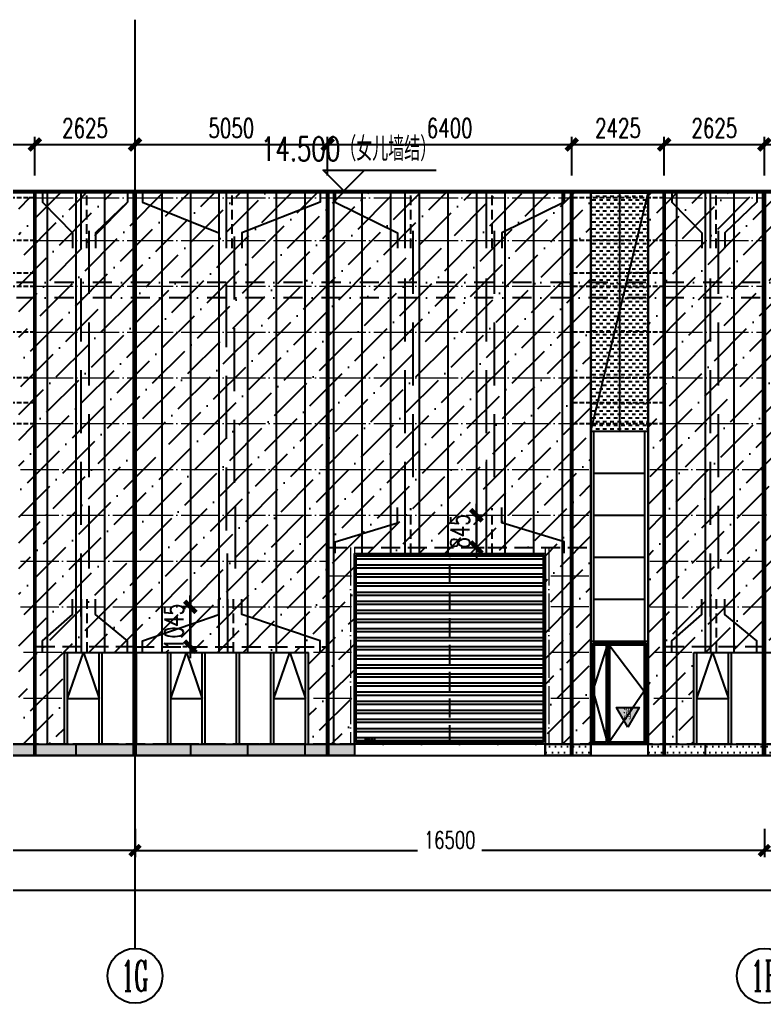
# Model space of a CAD drawing. Extents: x -2072575 to 87763, y -155913 to 742026.
# Drawn here: x -1861023 to -1841498, y 501003 to 526778 of the extents above; entities that cross this region are included whole.
import ezdxf
from ezdxf.enums import TextEntityAlignment as Align

# ---------------------------------------------------------------- set-up
doc = ezdxf.new("R2010")
doc.units = 0
doc.header["$LTSCALE"] = 1000
for name, pattern in [('20剖面图$0$DASH', [0.35, 0.25, -0.1]), ('__DASH', [0.35, 0.25, -0.1]), ('CENTER', [2, 1.25, -0.25, 0.25, -0.25]), ('DASHDOT', [1, 0.5, -0.25, 0, -0.25]), ('DASHED', [0.75, 0.5, -0.25]), ('DOT', [0.25, 0, -0.25]), ('DOTE', [2.42, 2, -0.2, 0.02, -0.2]), ('HIDDEN2', [0.1875, 0.125, -0.0625])]:
    doc.linetypes.add(name, pattern=pattern)
doc.layers.get('Defpoints').update_dxf_attribs({"color": 210})
for name, color, linetype in [('!ZN1-填充-8', 8, 'Continuous'), ('!ZN1-文字-7', 7, 'Continuous'), ('!ZN1-标注-173', 173, 'Continuous'), ('!ZN3-玻璃幕墙-4', 4, 'Continuous'), ('!ZN4-辅助材料-1', 1, 'Continuous'), ('!ZN5-铝材断面-6', 6, 'Continuous'), ('12圆钢+30钢套管撑杆', 3, 'Continuous'), ('12圆钢斜拉条', 30, 'Continuous'), ('12圆钢直拉条', 22, 'Continuous'), ('250×150×4.5×8 H型钢', 3, 'HIDDEN2'), ('3符号', 3, 'Continuous'), ('3铝板幕墙', 3, 'Continuous'), ('4玻璃幕墙', 4, 'Continuous'), ('60x60x5钢方管', 6, '20剖面图$0$DASH'), ('A-AXIS-DOTE', 14, 'DOTE'), ('A-AXIS-DP', 126, 'Continuous'), ('A-HATCH-2', 251, 'Continuous'), ('A-LIN-V', 9, 'Continuous'), ('A-门窗表显示尺寸', 160, 'Continuous'), ('AS-WALL', 40, 'Continuous'), ('DIM', 173, 'Continuous'), ('DOT', 8, 'DOT'), ('DOTE', 1, 'CENTER'), ('IE-填充-JYZS', 7, 'Continuous'), ('压型钢板', 23, 'Continuous')]:
    doc.layers.add(name, color=color, linetype=linetype)
for name, color, linetype, lineweight in [('A-WALL-HATCH', 8, 'Continuous', 13), ('冷弯薄壁C型钢 250x75x20x3.0', 51, 'DOTE', 0), ('梁', 4, 'Continuous', 18)]:
    doc.layers.add(name, color=color, linetype=linetype, lineweight=lineweight)
doc.styles.add('_TCH_AXIS', font='COMPLEX', dxfattribs={"bigfont": 'GBCBIG'})
doc.styles.add('A-STANDARD', font='SIMPLEX', dxfattribs={"bigfont": 'GBCBIG'})
doc.styles.add('DHTEXT-1', font='romans.shx', dxfattribs={"width": 0.7, "bigfont": 'chinese.shx'})
doc.styles.add('卓越符号', font='ROMANS.shx', dxfattribs={"width": 0.7, "bigfont": 'CHINESE.shx'})
doc.styles.add('样式 1', font='romans.shx', dxfattribs={"width": 0.7, "bigfont": 'chinese.shx'})
doc.dimstyles.new('ZN180', dxfattribs={"dimscale": 180, "dimtxt": 2.5, "dimasz": 1.5, "dimexe": 1, "dimexo": 2, "dimgap": 0.9, "dimtad": 1, "dimdec": 0, "dimdsep": 46, "dimtxsty": 'DHTEXT-1', "dimblk": 'ARCHTICK', "dimcen": 2.5, "dimclrd": 173, "dimclre": 173, "dimclrt": 7, "dimazin": 2, "dimtfac": 1, "dimtdec": 0, "dimtix": 1, "dimtmove": 2, "dimatfit": 3, "dimfxl": 0, "dimarcsym": 0})
doc.dimstyles.new('ZN200', dxfattribs={"dimscale": 200, "dimtxt": 2.5, "dimasz": 1.5, "dimexe": 1, "dimexo": 2, "dimgap": 0.9, "dimtad": 1, "dimdec": 0, "dimdsep": 46, "dimtxsty": 'DHTEXT-1', "dimblk": 'ARCHTICK', "dimcen": 2.5, "dimclrd": 173, "dimclre": 173, "dimclrt": 7, "dimazin": 2, "dimtfac": 1, "dimtdec": 0, "dimtix": 1, "dimtmove": 2, "dimatfit": 3, "dimfxl": 0, "dimtolj": 1, "dimtzin": 0, "dimarcsym": 0})
pattern_1 = [(0, (1884997.87, -507792.86), (79.375, 158.75), [0, -158.75])]
pattern_2 = [(45, (1875021.75, -503214.68), (252.5697, 926.08891), [1190.625, -238.125, 0, -238.125])]

# ---------------------------------------------------------------- blocks, each defined once
blk = doc.blocks.new('_ArchTick')
at = {"color": 0, "linetype": 'ByBlock', "const_width": 0.4}
blk.add_lwpolyline([(-0.5, -0.5), (0.5, 0.5)], dxfattribs=at)
blk = doc.blocks.new('*D84')
at = {"layer": 'Defpoints', "color": 0, "ltscale": 1800, "transparency": 16777216}
for p in [(-600, -1855), (125900, -1855), (125900, -3824)]:
    blk.add_point(p, dxfattribs=at)
at = {"layer": 'DIM', "color": 173, "linetype": 'ByBlock', "lineweight": -2, "ltscale": 1800, "transparency": 16777216}
for p, q in [((-600, -2215), (-600, -4004)), ((125900, -2215), (125900, -4004)), ((-600, -3824), (61655, -3824)), ((125900, -3824), (63644, -3824))]:
    blk.add_line(p, q, dxfattribs=at)
at = {"layer": 'DIM', "color": 173, "lineweight": -2, "ltscale": 1800, "transparency": 16777216, "xscale": 270, "yscale": 270, "zscale": 270, "rotation": 180}
blk.add_blockref('_ArchTick', (-600, -3824), dxfattribs=at)
at = {"layer": 'DIM', "color": 173, "lineweight": -2, "ltscale": 1800, "transparency": 16777216, "xscale": 270, "yscale": 270, "zscale": 270}
blk.add_blockref('_ArchTick', (125900, -3824), dxfattribs=at)
at = {"layer": 'DIM', "color": 7, "ltscale": 1800, "transparency": 16777216, "insert": (62650, -3549), "char_height": 450, "attachment_point": 5, "style": 'DHTEXT-1'}
blk.add_mtext('126500', dxfattribs=at)
blk = doc.blocks.new('*D87')
at = {"layer": 'Defpoints', "color": 0, "ltscale": 1800, "transparency": 16777216}
for p in [(10500, -1855), (27000, -1855), (27000, -2784)]:
    blk.add_point(p, dxfattribs=at)
at = {"layer": 'DIM', "color": 173, "linetype": 'ByBlock', "lineweight": -2, "ltscale": 1800, "transparency": 16777216}
for p, q in [((10500, -2215), (10500, -2964)), ((27000, -2215), (27000, -2964)), ((10500, -2784), (17906, -2784)), ((27000, -2784), (19595, -2784))]:
    blk.add_line(p, q, dxfattribs=at)
at = {"layer": 'DIM', "color": 173, "lineweight": -2, "ltscale": 1800, "transparency": 16777216, "xscale": 270, "yscale": 270, "zscale": 270, "rotation": 180}
blk.add_blockref('_ArchTick', (10500, -2784), dxfattribs=at)
at = {"layer": 'DIM', "color": 173, "lineweight": -2, "ltscale": 1800, "transparency": 16777216, "xscale": 270, "yscale": 270, "zscale": 270}
blk.add_blockref('_ArchTick', (27000, -2784), dxfattribs=at)
at = {"layer": 'DIM', "color": 7, "ltscale": 1800, "transparency": 16777216, "insert": (18750, -2509), "char_height": 450, "attachment_point": 5, "style": 'DHTEXT-1'}
blk.add_mtext('16500', dxfattribs=at)
blk = doc.blocks.new('*D88')
at = {"layer": 'Defpoints', "color": 0, "ltscale": 1800, "transparency": 16777216}
for p in [(27000, -1855), (43500, -1855), (43500, -2784)]:
    blk.add_point(p, dxfattribs=at)
at = {"layer": 'DIM', "color": 173, "linetype": 'ByBlock', "lineweight": -2, "ltscale": 1800, "transparency": 16777216}
for p, q in [((27000, -2215), (27000, -2964)), ((43500, -2215), (43500, -2964)), ((27000, -2784), (34406, -2784)), ((43500, -2784), (36095, -2784))]:
    blk.add_line(p, q, dxfattribs=at)
at = {"layer": 'DIM', "color": 173, "lineweight": -2, "ltscale": 1800, "transparency": 16777216, "xscale": 270, "yscale": 270, "zscale": 270, "rotation": 180}
blk.add_blockref('_ArchTick', (27000, -2784), dxfattribs=at)
at = {"layer": 'DIM', "color": 173, "lineweight": -2, "ltscale": 1800, "transparency": 16777216, "xscale": 270, "yscale": 270, "zscale": 270}
blk.add_blockref('_ArchTick', (43500, -2784), dxfattribs=at)
at = {"layer": 'DIM', "color": 7, "ltscale": 1800, "transparency": 16777216, "insert": (35250, -2509), "char_height": 450, "attachment_point": 5, "style": 'DHTEXT-1'}
blk.add_mtext('16500', dxfattribs=at)
blk = doc.blocks.new('*D89')
at = {"layer": 'Defpoints', "color": 0, "ltscale": 1800, "transparency": 16777216}
for p in [(43500, -1855), (60000, -1855), (60000, -2784)]:
    blk.add_point(p, dxfattribs=at)
at = {"layer": 'DIM', "color": 173, "linetype": 'ByBlock', "lineweight": -2, "ltscale": 1800, "transparency": 16777216}
for p, q in [((43500, -2215), (43500, -2964)), ((60000, -2215), (60000, -2964)), ((43500, -2784), (50906, -2784)), ((60000, -2784), (52595, -2784))]:
    blk.add_line(p, q, dxfattribs=at)
at = {"layer": 'DIM', "color": 173, "lineweight": -2, "ltscale": 1800, "transparency": 16777216, "xscale": 270, "yscale": 270, "zscale": 270, "rotation": 180}
blk.add_blockref('_ArchTick', (43500, -2784), dxfattribs=at)
at = {"layer": 'DIM', "color": 173, "lineweight": -2, "ltscale": 1800, "transparency": 16777216, "xscale": 270, "yscale": 270, "zscale": 270}
blk.add_blockref('_ArchTick', (60000, -2784), dxfattribs=at)
at = {"layer": 'DIM', "color": 7, "ltscale": 1800, "transparency": 16777216, "insert": (51750, -2509), "char_height": 450, "attachment_point": 5, "style": 'DHTEXT-1'}
blk.add_mtext('16500', dxfattribs=at)
blk = doc.blocks.new('卓越-轴号')
blk.add_circle((0, 0), 4)
at = {"color": 0, "style": '_TCH_AXIS', "width": 1.041667, "flags": 8}
blk.add_attdef('A', text='', height=4.48, dxfattribs=at).set_placement((-2, -2.24), (2, -2.24), align=Align.FIT)
blk = doc.blocks.new('*U226')
at = {"ltscale": 10}
blk.add_line((3.48, 0), (-6.85, 0), dxfattribs=at)
blk.add_lwpolyline([(3, 3), (0, 0), (-3, 3), (13.45, 3)])
at = {"color": 0, "style": '卓越符号', "width": 0.7, "flags": 8}
blk.add_attdef('±0.000', text='', height=3.5, dxfattribs=at).set_placement((13.45, 4.35), align=Align.RIGHT)
blk = doc.blocks.new('消防救援口标识')
blk.add_wipeout([(0, 0), (-150, 260), (150, 260)]).dxf.layer = '!ZN1-标注-173'
at = {"layer": '!ZN1-填充-8'}
h = blk.add_hatch(color=252, dxfattribs=at)
h.dxf.hatch_style = 1
h.paths.add_polyline_path([(0, 0), (-150, 260), (150, 260)])
at = {"layer": '!ZN1-标注-173'}
blk.add_lwpolyline([(0, 0), (-150, 260), (150, 260)], close=True, dxfattribs=at)
at = {"layer": '!ZN1-文字-7', "ltscale": 1.5, "style": '样式 1', "width": 0.7}
blk.add_text('消', height=120, dxfattribs=at).set_placement((-62, 164), align=Align.MIDDLE_LEFT)
blk = doc.blocks.new('w4243')
at = {"layer": '!ZN4-辅助材料-1', "xscale": 2, "yscale": 2, "zscale": 2}
blk.add_blockref('消防救援口标识', (-1646421, 506714), dxfattribs=at)
blk = doc.blocks.new('20250915090950')
at = {"layer": '!ZN1-填充-8'}
h = blk.add_hatch(dxfattribs=at)
h.set_pattern_fill('ANSI36', color=252, scale=300, style=0)
h.set_pattern_definition(pattern_2)
h.paths.add_polyline_path([(23950, 0), (27450, 0), (31550, 0), (25150, 0), (25150, 2400), (31550, 2400), (31550, 0), (32750, 0), (32750, 5000), (37750, 5000), (37750, 0), (38950, 0), (38950, 14450), (23950, 14450)])
h = blk.add_hatch(dxfattribs=at)
h.set_pattern_fill('ANSI36', color=252, scale=300, style=0)
h.set_pattern_definition(pattern_2)
h.paths.add_polyline_path([(40450, 0), (43950, 0), (48050, 0), (41650, 0), (41650, 2400), (48050, 2400), (48050, 0), (49250, 0), (49250, 5000), (54250, 5000), (54250, 0), (55450, 0), (55450, 14450), (40450, 14450)])
h = blk.add_hatch(dxfattribs=at)
h.set_pattern_fill('DOTS', color=252, scale=100, style=0)
h.set_pattern_definition(pattern_1)
h.paths.add_polyline_path([(-600, 0), (32750, 0), (32750, -300), (-600, -300)])
h = blk.add_hatch(dxfattribs=at)
h.set_pattern_fill('DOTS', color=252, scale=100, style=0)
h.set_pattern_definition(pattern_1)
h.paths.add_polyline_path([(37750, 0), (38950, 0), (38950, -300), (37750, -300)])
h = blk.add_hatch(dxfattribs=at)
h.set_pattern_fill('DOTS', color=252, scale=100, style=0)
h.set_pattern_definition(pattern_1)
h.paths.add_polyline_path([(40450, 0), (49250, 0), (49250, -300), (40450, -300)])
at = {"layer": 'A-HATCH-2'}
h = blk.add_hatch(dxfattribs=at)
h.set_pattern_fill('ANSI32', color=256, scale=50, angle=45)
h.set_pattern_definition([(180, (1676230.16, -517237.45), (-1e-14, -238.125), []), (180, (1676150.8, -517158.08), (-1e-14, -238.125), [])])
h.paths.add_polyline_path([(32800, 4950), (37700, 4950), (37700, 50), (32800, 50)])
at = {"layer": 'IE-填充-JYZS', "ltscale": 10}
h = blk.add_hatch(dxfattribs=at)
h.set_pattern_fill('DASH', color=252, scale=100)
h.set_pattern_definition([(0, (1875021.75, -503214.675), (95.25, 95.25), [95.25, -95.25])])
h.paths.add_polyline_path([(40450, 8200), (38950, 8200), (38950, 14450), (40450, 14450)])
at = {"layer": '!ZN3-玻璃幕墙-4', "color": 252, "ltscale": 10}
for p, q in [((25230, 1200), (25645, 2400)), ((25645, 2400), (26060, 1200))]:
    blk.add_line(p, q, dxfattribs=at)
for points in [[(27940, 1200), (28350, 2400), (28760, 1200)], [(30640, 1200), (31055, 2400), (31470, 1200)], [(41730, 1200), (42145, 2400), (42560, 1200)]]:
    blk.add_lwpolyline(points, dxfattribs=at)
at = {"layer": '3铝板幕墙', "color": 252, "ltscale": 2000}
for p, q in [((25450, 0), (25450, -300)), ((26950, 0), (26950, -300)), ((28450, 0), (28450, -300)), ((29950, 0), (29950, -300)), ((31450, 0), (31450, -300)), ((41950, 0), (41950, -300)), ((43450, 0), (43450, -300))]:
    blk.add_line(p, q, dxfattribs=at)
for points in [[(-600, 0), (32750, 0), (32750, -300), (-600, -300)], [(37750, 0), (38950, 0), (38950, -300), (37750, -300)], [(40450, 0), (49250, 0), (49250, -300), (40450, -300)]]:
    blk.add_lwpolyline(points, close=True, dxfattribs=at)
at = {"layer": '4玻璃幕墙', "color": 252, "ltscale": 1.5}
for p, q in [((38950, 0), (38950, 8200)), ((38950, 8200), (40450, 8200)), ((39030, 0), (39030, 8200)), ((40370, 0), (40370, 8200)), ((40450, 0), (40450, 8200)), ((39030, 7100), (40370, 7100)), ((39030, 6000), (40370, 6000)), ((39030, 4900), (40370, 4900)), ((39030, 3800), (40370, 3800)), ((39030, 2700), (40370, 2700)), ((25150, 0), (25150, 2400)), ((25150, 2400), (31550, 2400)), ((25230, 0), (25230, 2400)), ((26060, 0), (26060, 2400)), ((26140, 0), (26140, 2400)), ((26960, 0), (26960, 2400)), ((27040, 0), (27040, 2400)), ((27860, 0), (27860, 2400)), ((27940, 0), (27940, 2400)), ((28760, 0), (28760, 2400)), ((28840, 0), (28840, 2400)), ((29660, 0), (29660, 2400)), ((29740, 0), (29740, 2400)), ((30560, 0), (30560, 2400)), ((30640, 0), (30640, 2400)), ((31470, 0), (31470, 2400)), ((31550, 0), (31550, 2400)), ((41650, 0), (41650, 2400)), ((41650, 2400), (48050, 2400)), ((41730, 0), (41730, 2400)), ((42560, 0), (42560, 2400)), ((42640, 0), (42640, 2400)), ((43460, 0), (43460, 2400)), ((25230, 1200), (26060, 1200)), ((27940, 1200), (28760, 1200)), ((30640, 1200), (31470, 1200)), ((41730, 1200), (42560, 1200)), ((25150, 0), (31550, 0)), ((41650, 0), (48050, 0)), ((40450, 0), (38950, 0))]:
    blk.add_line(p, q, dxfattribs=at)
at = {"layer": '4玻璃幕墙', "color": 252}
for p, q in [((38950, 2700), (40450, 2700)), ((38950, 0), (38950, 2700)), ((39000, 0), (39000, 2650)), ((39000, 2650), (39400, 2650)), ((39050, 50), (39050, 2600)), ((39050, 2600), (39350, 2600)), ((39350, 2600), (39350, 50)), ((39400, 0), (39400, 2650)), ((39400, 2650), (40400, 2650)), ((39450, 50), (39450, 2600)), ((39450, 2600), (40350, 2600)), ((40350, 2600), (40350, 50)), ((40400, 2650), (40400, 0)), ((40450, 2700), (40450, 0)), ((40450, 0), (38950, 0)), ((39350, 50), (39050, 50)), ((40350, 50), (39450, 50))]:
    blk.add_line(p, q, dxfattribs=at)
blk.add_lwpolyline([(39400, 2650), (39000, 1403), (39400, 0)], dxfattribs=at)
at = {"layer": 'A-AXIS-DOTE', "linetype": '__DASH', "ltscale": 2}
blk.add_line((35250, 0), (35250, 5000), dxfattribs=at)
at = {"layer": 'A-LIN-V', "color": 252}
for p, q in [((109900, 14500), (-600, 14500)), ((110000, 14450), (-600, 14450)), ((38950, 14500), (40450, 14500)), ((38950, -300), (38950, 14450)), ((38950, 14450), (40450, 14450)), ((40450, -300), (40450, 14450)), ((32750, 0), (32750, -300)), ((38950, 0), (40450, 0)), ((40450, 0), (38950, 0)), ((37750, 0), (37750, -300))]:
    blk.add_line(p, q, dxfattribs=at)
blk.add_lwpolyline([(32750, 5000), (37750, 5000), (37750, 0), (32750, 0)], close=True, dxfattribs=at)
at = {"layer": 'A-WALL-HATCH'}
for p, q in [((31550, 0), (24470, 0)), ((48050, 0), (40970, 0))]:
    blk.add_line(p, q, dxfattribs=at)
at = {"layer": 'A-门窗表显示尺寸', "color": 252}
blk.add_lwpolyline([(32800, 4950), (37700, 4950), (37700, 50), (32800, 50)], close=True, dxfattribs=at)
at = {"layer": 'AS-WALL', "color": 252}
blk.add_lwpolyline([(38950, 8200), (38950, 8200), (40450, 14450)], dxfattribs=at)
at = {"layer": '压型钢板', "color": 252, "ltscale": 10}
for p, q in [((24700, 14500), (24700, 0)), ((25450, 14500), (25450, 2400)), ((26200, 14500), (26200, 2400)), ((26950, 14500), (26950, 2400)), ((27700, 14500), (27700, 2400)), ((28450, 14500), (28450, 2400)), ((29200, 14500), (29200, 2400)), ((29950, 14500), (29950, 2400)), ((30700, 14500), (30700, 2400)), ((31450, 14500), (31450, 2400)), ((32200, 14500), (32200, 0)), ((32950, 14500), (32950, 5000)), ((33700, 14500), (33700, 5000)), ((34450, 14500), (34450, 5000)), ((35200, 14500), (35200, 5000)), ((35950, 14500), (35950, 5000)), ((36700, 14500), (36700, 5000)), ((37450, 14500), (37450, 5000)), ((38200, 14500), (38200, 0)), ((38950, 14500), (38950, 0)), ((39700, 14500), (39700, 8200)), ((40450, 14500), (40450, 0)), ((41200, 14500), (41200, 0)), ((41950, 14500), (41950, 2400)), ((42700, 14500), (42700, 2400)), ((43450, 14500), (43450, 2400))]:
    blk.add_line(p, q, dxfattribs=at)
at = {"layer": 'A-WALL-HATCH'}
blk.add_blockref('w4243', (1686341, -506271), dxfattribs=at)
at = {"layer": 'A-门窗表显示尺寸', "color": 252, "style": 'A-STANDARD', "width": 0.705882}
blk.add_text('JLM5050', height=59.5, dxfattribs=at).set_placement((33000, 80))
at = {"layer": '4玻璃幕墙', "color": 252}
blk.add_lwpolyline([(39400, 2650), (40350, 1393), (39400, 0)], dxfattribs=at)
blk = doc.blocks.new('A$C79cc59f2')
at = {"layer": '3铝板幕墙', "ltscale": 1000}
blk.add_blockref('20250915090950', (0, 0), dxfattribs=at)
blk = doc.blocks.new('*D3415')
at = {"layer": 'Defpoints', "color": 0, "ltscale": 10, "transparency": 16777216}
for p in [(-1836448, 523507), (-1841498, 522293), (-1836448, 522293)]:
    blk.add_point(p, dxfattribs=at)
at = {"layer": 'DIM', "color": 173, "linetype": 'ByBlock', "lineweight": -2, "ltscale": 10, "transparency": 16777216}
for p, q in [((-1841498, 522693), (-1841498, 523707)), ((-1841498, 523507), (-1836448, 523507)), ((-1836448, 522693), (-1836448, 523707))]:
    blk.add_line(p, q, dxfattribs=at)
at = {"layer": 'DIM', "color": 173, "lineweight": -2, "ltscale": 10, "transparency": 16777216, "xscale": 300, "yscale": 300, "zscale": 300, "rotation": 180}
blk.add_blockref('_ArchTick', (-1841498, 523507), dxfattribs=at)
at = {"layer": 'DIM', "color": 173, "lineweight": -2, "ltscale": 10, "transparency": 16777216, "xscale": 300, "yscale": 300, "zscale": 300}
blk.add_blockref('_ArchTick', (-1836448, 523507), dxfattribs=at)
at = {"layer": 'DIM', "color": 7, "ltscale": 10, "transparency": 16777216, "insert": (-1838973, 523937), "char_height": 500, "attachment_point": 5, "style": 'DHTEXT-1'}
blk.add_mtext('\\A1;5050', dxfattribs=at)
blk = doc.blocks.new('*D3416')
at = {"layer": 'Defpoints', "color": 0, "ltscale": 10, "transparency": 16777216}
for p in [(-1841498, 523507), (-1844123, 522293), (-1841498, 522293)]:
    blk.add_point(p, dxfattribs=at)
at = {"layer": 'DIM', "color": 173, "linetype": 'ByBlock', "lineweight": -2, "ltscale": 10, "transparency": 16777216}
for p, q in [((-1844123, 522693), (-1844123, 523707)), ((-1844123, 523507), (-1841498, 523507)), ((-1841498, 522693), (-1841498, 523707))]:
    blk.add_line(p, q, dxfattribs=at)
at = {"layer": 'DIM', "color": 173, "lineweight": -2, "ltscale": 10, "transparency": 16777216, "xscale": 300, "yscale": 300, "zscale": 300, "rotation": 180}
blk.add_blockref('_ArchTick', (-1844123, 523507), dxfattribs=at)
at = {"layer": 'DIM', "color": 173, "lineweight": -2, "ltscale": 10, "transparency": 16777216, "xscale": 300, "yscale": 300, "zscale": 300}
blk.add_blockref('_ArchTick', (-1841498, 523507), dxfattribs=at)
at = {"layer": 'DIM', "color": 7, "ltscale": 10, "transparency": 16777216, "insert": (-1842810, 523937), "char_height": 500, "attachment_point": 5, "style": 'DHTEXT-1'}
blk.add_mtext('\\A1;2625', dxfattribs=at)
blk = doc.blocks.new('*D3417')
at = {"layer": 'Defpoints', "color": 0, "ltscale": 10, "transparency": 16777216}
for p in [(-1844123, 523507), (-1846548, 522293), (-1844123, 522293)]:
    blk.add_point(p, dxfattribs=at)
at = {"layer": 'DIM', "color": 173, "linetype": 'ByBlock', "lineweight": -2, "ltscale": 10, "transparency": 16777216}
for p, q in [((-1846548, 522693), (-1846548, 523707)), ((-1846548, 523507), (-1844123, 523507)), ((-1844123, 522693), (-1844123, 523707))]:
    blk.add_line(p, q, dxfattribs=at)
at = {"layer": 'DIM', "color": 173, "lineweight": -2, "ltscale": 10, "transparency": 16777216, "xscale": 300, "yscale": 300, "zscale": 300, "rotation": 180}
blk.add_blockref('_ArchTick', (-1846548, 523507), dxfattribs=at)
at = {"layer": 'DIM', "color": 173, "lineweight": -2, "ltscale": 10, "transparency": 16777216, "xscale": 300, "yscale": 300, "zscale": 300}
blk.add_blockref('_ArchTick', (-1844123, 523507), dxfattribs=at)
at = {"layer": 'DIM', "color": 7, "ltscale": 10, "transparency": 16777216, "insert": (-1845335, 523937), "char_height": 500, "attachment_point": 5, "style": 'DHTEXT-1'}
blk.add_mtext('\\A1;2425', dxfattribs=at)
blk = doc.blocks.new('*D3418')
at = {"layer": 'Defpoints', "color": 0, "ltscale": 10, "transparency": 16777216}
for p in [(-1846548, 523507), (-1852948, 522293), (-1846548, 522293)]:
    blk.add_point(p, dxfattribs=at)
at = {"layer": 'DIM', "color": 173, "linetype": 'ByBlock', "lineweight": -2, "ltscale": 10, "transparency": 16777216}
for p, q in [((-1852948, 522693), (-1852948, 523707)), ((-1852948, 523507), (-1846548, 523507)), ((-1846548, 522693), (-1846548, 523707))]:
    blk.add_line(p, q, dxfattribs=at)
at = {"layer": 'DIM', "color": 173, "lineweight": -2, "ltscale": 10, "transparency": 16777216, "xscale": 300, "yscale": 300, "zscale": 300, "rotation": 180}
blk.add_blockref('_ArchTick', (-1852948, 523507), dxfattribs=at)
at = {"layer": 'DIM', "color": 173, "lineweight": -2, "ltscale": 10, "transparency": 16777216, "xscale": 300, "yscale": 300, "zscale": 300}
blk.add_blockref('_ArchTick', (-1846548, 523507), dxfattribs=at)
at = {"layer": 'DIM', "color": 7, "ltscale": 10, "transparency": 16777216, "insert": (-1849748, 523937), "char_height": 500, "attachment_point": 5, "style": 'DHTEXT-1'}
blk.add_mtext('\\A1;6400', dxfattribs=at)
blk = doc.blocks.new('*D3419')
at = {"layer": 'Defpoints', "color": 0, "ltscale": 10, "transparency": 16777216}
for p in [(-1852948, 523507), (-1857998, 522293), (-1852948, 522293)]:
    blk.add_point(p, dxfattribs=at)
at = {"layer": 'DIM', "color": 173, "linetype": 'ByBlock', "lineweight": -2, "ltscale": 10, "transparency": 16777216}
for p, q in [((-1857998, 522693), (-1857998, 523707)), ((-1857998, 523507), (-1852948, 523507)), ((-1852948, 522693), (-1852948, 523707))]:
    blk.add_line(p, q, dxfattribs=at)
at = {"layer": 'DIM', "color": 173, "lineweight": -2, "ltscale": 10, "transparency": 16777216, "xscale": 300, "yscale": 300, "zscale": 300, "rotation": 180}
blk.add_blockref('_ArchTick', (-1857998, 523507), dxfattribs=at)
at = {"layer": 'DIM', "color": 173, "lineweight": -2, "ltscale": 10, "transparency": 16777216, "xscale": 300, "yscale": 300, "zscale": 300}
blk.add_blockref('_ArchTick', (-1852948, 523507), dxfattribs=at)
at = {"layer": 'DIM', "color": 7, "ltscale": 10, "transparency": 16777216, "insert": (-1855473, 523937), "char_height": 500, "attachment_point": 5, "style": 'DHTEXT-1'}
blk.add_mtext('\\A1;5050', dxfattribs=at)
blk = doc.blocks.new('*D3420')
at = {"layer": 'Defpoints', "color": 0, "ltscale": 10, "transparency": 16777216}
for p in [(-1857998, 523507), (-1860623, 522293), (-1857998, 522293)]:
    blk.add_point(p, dxfattribs=at)
at = {"layer": 'DIM', "color": 173, "linetype": 'ByBlock', "lineweight": -2, "ltscale": 10, "transparency": 16777216}
for p, q in [((-1860623, 522693), (-1860623, 523707)), ((-1860623, 523507), (-1857998, 523507)), ((-1857998, 522693), (-1857998, 523707))]:
    blk.add_line(p, q, dxfattribs=at)
at = {"layer": 'DIM', "color": 173, "lineweight": -2, "ltscale": 10, "transparency": 16777216, "xscale": 300, "yscale": 300, "zscale": 300, "rotation": 180}
blk.add_blockref('_ArchTick', (-1860623, 523507), dxfattribs=at)
at = {"layer": 'DIM', "color": 173, "lineweight": -2, "ltscale": 10, "transparency": 16777216, "xscale": 300, "yscale": 300, "zscale": 300}
blk.add_blockref('_ArchTick', (-1857998, 523507), dxfattribs=at)
at = {"layer": 'DIM', "color": 7, "ltscale": 10, "transparency": 16777216, "insert": (-1859310, 523937), "char_height": 500, "attachment_point": 5, "style": 'DHTEXT-1'}
blk.add_mtext('\\A1;2625', dxfattribs=at)
blk = doc.blocks.new('*D3421')
at = {"layer": 'Defpoints', "color": 0, "ltscale": 10, "transparency": 16777216}
for p in [(-1860623, 523507), (-1863048, 522293), (-1860623, 522293)]:
    blk.add_point(p, dxfattribs=at)
at = {"layer": 'DIM', "color": 173, "linetype": 'ByBlock', "lineweight": -2, "ltscale": 10, "transparency": 16777216}
for p, q in [((-1863048, 522693), (-1863048, 523707)), ((-1863048, 523507), (-1860623, 523507)), ((-1860623, 522693), (-1860623, 523707))]:
    blk.add_line(p, q, dxfattribs=at)
at = {"layer": 'DIM', "color": 173, "lineweight": -2, "ltscale": 10, "transparency": 16777216, "xscale": 300, "yscale": 300, "zscale": 300, "rotation": 180}
blk.add_blockref('_ArchTick', (-1863048, 523507), dxfattribs=at)
at = {"layer": 'DIM', "color": 173, "lineweight": -2, "ltscale": 10, "transparency": 16777216, "xscale": 300, "yscale": 300, "zscale": 300}
blk.add_blockref('_ArchTick', (-1860623, 523507), dxfattribs=at)
at = {"layer": 'DIM', "color": 7, "ltscale": 10, "transparency": 16777216, "insert": (-1861835, 523937), "char_height": 500, "attachment_point": 5, "style": 'DHTEXT-1'}
blk.add_mtext('\\A1;2425', dxfattribs=at)
blk = doc.blocks.new('*D3439')
at = {"layer": 'Defpoints', "color": 0, "ltscale": 10, "transparency": 16777216}
for p in [(-1856548, 511393), (-1856229, 511393), (-1856229, 510348)]:
    blk.add_point(p, dxfattribs=at)
at = {"layer": 'DIM', "color": 173, "linetype": 'ByBlock', "lineweight": -2, "ltscale": 10, "transparency": 16777216}
for p, q in [((-1856548, 511393), (-1856548, 511693)), ((-1856629, 511393), (-1856748, 511393)), ((-1856548, 510348), (-1856548, 511393)), ((-1856629, 510348), (-1856748, 510348)), ((-1856548, 510348), (-1856548, 510048))]:
    blk.add_line(p, q, dxfattribs=at)
at = {"layer": 'DIM', "color": 173, "lineweight": -2, "ltscale": 10, "transparency": 16777216, "xscale": 300, "yscale": 300, "zscale": 300}
for p, rotation in [((-1856548, 511393), 270), ((-1856548, 510348), 90)]:
    blk.add_blockref('_ArchTick', p, dxfattribs=dict(at, rotation=rotation))
at = {"layer": 'DIM', "color": 7, "ltscale": 10, "transparency": 16777216, "insert": (-1856978, 510870), "char_height": 500, "attachment_point": 5, "rotation": 90, "style": 'DHTEXT-1'}
blk.add_mtext('\\A1;1045', dxfattribs=at)
blk = doc.blocks.new('*D3440')
at = {"layer": 'Defpoints', "color": 0, "ltscale": 10, "transparency": 16777216}
for p in [(-1849523, 513793), (-1849048, 513793), (-1849523, 512948)]:
    blk.add_point(p, dxfattribs=at)
at = {"layer": 'DIM', "color": 173, "linetype": 'ByBlock', "lineweight": -2, "ltscale": 10, "transparency": 16777216}
for p, q in [((-1849048, 513793), (-1849048, 514093)), ((-1849123, 513793), (-1848848, 513793)), ((-1849048, 512948), (-1849048, 513793)), ((-1849123, 512948), (-1848848, 512948)), ((-1849048, 512948), (-1849048, 512648))]:
    blk.add_line(p, q, dxfattribs=at)
at = {"layer": 'DIM', "color": 173, "lineweight": -2, "ltscale": 10, "transparency": 16777216, "xscale": 300, "yscale": 300, "zscale": 300}
for p, rotation in [((-1849048, 513793), 270), ((-1849048, 512948), 90)]:
    blk.add_blockref('_ArchTick', p, dxfattribs=dict(at, rotation=rotation))
at = {"layer": 'DIM', "color": 7, "ltscale": 10, "transparency": 16777216, "insert": (-1849478, 513370), "char_height": 500, "attachment_point": 5, "rotation": 90, "style": 'DHTEXT-1'}
blk.add_mtext('\\A1;845', dxfattribs=at)
blk = doc.blocks.new('20250821111708')
at = {"layer": 'DOT', "linetype": 'DASHDOT'}
for p, q in [((111400.4, 14500), (-7557.7, 14500)), ((111400.4, 12100), (-7557.7, 12100)), ((111400.4, 11700), (-7557.7, 11700)), ((132268.5, 0), (-7557.7, 0))]:
    blk.add_line(p, q, dxfattribs=at)
at = {"layer": 'DOTE', "ltscale": 180}
blk.add_line((27000, -5350), (27000, 18985.3), dxfattribs=at)
at = {"layer": '3符号', "color": 7}
ref = blk.add_blockref('*U226', (32474.1, 14500), dxfattribs=dict(at, xscale=180, yscale=180, zscale=180, rotation=359.9999999999989))
ref.add_attrib('±0.000', '14.500（女儿墙结）', dxfattribs={"layer": '0', "color": 0, "height": 630, "rotation": 360, "style": '卓越符号', "width": 0.7}).set_placement((34895.1, 15283), align=Align.RIGHT)
ref = blk.add_blockref('卓越-轴号', (27001.1, -6070), dxfattribs=dict(at, xscale=180, yscale=180, zscale=180))
ref.add_attrib('A', '1G', dxfattribs={"layer": '0', "color": 0, "height": 806.4, "style": '_TCH_AXIS', "width": 0.568182}).set_placement((26641.1, -6473.2), (27361.1, -6473.2), align=Align.FIT)
ref = blk.add_blockref('卓越-轴号', (43501.1, -6070), dxfattribs=dict(at, xscale=180, yscale=180, zscale=180))
ref.add_attrib('A', '1F', dxfattribs={"layer": '0', "color": 0, "height": 806.4, "style": '_TCH_AXIS', "width": 0.604839}).set_placement((43141.1, -6473.2), (43861.1, -6473.2), align=Align.FIT)
at = {"layer": 'DIM', "ltscale": 1800}
for base, p1, p2, picture, middle in [((125900, -3824.1), (-600, -1854.7), (125900, -1854.7), '*D84', (62650, -3549.1)), ((27000, -2784.1), (10500, -1854.7), (27000, -1854.7), '*D87', (18750, -2509.1)), ((43500, -2784.1), (27000, -1854.7), (43500, -1854.7), '*D88', (35250, -2509.1)), ((60000, -2784.1), (43500, -1854.7), (60000, -1854.7), '*D89', (51750, -2509.1))]:
    dim = blk.add_linear_dim(base=base, p1=p1, p2=p2, angle=0, dimstyle='ZN180', dxfattribs=at)
    dim.commit()
    dim.dimension.update_dxf_attribs({"geometry": picture, "text_midpoint": middle, "dimtype": 129})

msp = doc.modelspace()

# ---------------------------------------------------------------- block references
at = {"layer": '!ZN5-铝材断面-6', "ltscale": 1000}
msp.add_blockref('A$C79cc59f2', (-1884997.9, 507792.9), dxfattribs=at)

# ---------------------------------------------------------------- next in the draw order: linework, layer by layer
at = {"layer": '12圆钢+30钢套管撑杆', "color": 3}
for p, q in [((-1859410.7, 520792.9), (-1859410.7, 522292.9)), ((-1855597.9, 520792.9), (-1855597.9, 522292.9)), ((-1850914.5, 520792.9), (-1850914.5, 522292.9)), ((-1848781.2, 520792.9), (-1848781.2, 522292.9)), ((-1842910.7, 520792.9), (-1842910.7, 522292.9)), ((-1850914.5, 512797.9), (-1850914.5, 513980.4)), ((-1848781.2, 512797.9), (-1848781.2, 513980.4)), ((-1859410.7, 511592.9), (-1859410.7, 510192.9)), ((-1855572.9, 511592.9), (-1855572.9, 510192.9)), ((-1842910.7, 511592.9), (-1842910.7, 510192.9))]:
    msp.add_line(p, q, dxfattribs=at)
at = {"layer": '12圆钢+30钢套管撑杆', "color": 3, "linetype": 'DASHED', "ltscale": 0.5}
for p, q in [((-1859260.7, 520792.9), (-1859260.7, 522292.9)), ((-1855447.9, 520792.9), (-1855447.9, 522292.9)), ((-1850764.5, 520792.9), (-1850764.5, 522292.9)), ((-1848631.2, 520792.9), (-1848631.2, 522292.9)), ((-1842760.7, 520792.9), (-1842760.7, 522292.9)), ((-1850764.5, 512797.9), (-1850764.5, 513980.4)), ((-1848631.2, 512797.9), (-1848631.2, 513980.4)), ((-1859260.7, 511592.9), (-1859260.7, 510192.9)), ((-1855422.9, 511592.9), (-1855422.9, 510192.9)), ((-1842760.7, 511592.9), (-1842760.7, 510192.9))]:
    msp.add_line(p, q, dxfattribs=at)
at = {"layer": '12圆钢斜拉条', "ltscale": 1000}
for points in [[(-1860422.9, 522292.9), (-1860422.9, 521992.9), (-1859635.7, 521192.9), (-1859635.7, 520792.9)], [(-1858198.4, 522292.9), (-1858198.4, 521992.9), (-1859035.7, 521192.9), (-1859035.7, 520792.9)], [(-1857797.9, 522292.9), (-1857797.9, 521992.9), (-1855797.9, 521192.9), (-1855797.9, 520792.9)], [(-1853147.9, 522292.9), (-1853147.9, 521992.9), (-1855197.9, 521192.9), (-1855197.9, 520792.9)], [(-1852747.9, 522292.9), (-1852747.9, 521992.9), (-1851114.4, 521192.9), (-1851114.4, 520792.9)], [(-1846747.9, 522292.9), (-1846747.9, 521992.9), (-1848381.4, 521192.9), (-1848381.4, 520792.9)], [(-1843922.9, 522292.9), (-1843922.9, 521992.9), (-1843135.7, 521192.9), (-1843135.7, 520792.9)], [(-1841698.4, 522292.9), (-1841698.4, 521992.9), (-1842535.7, 521192.9), (-1842535.7, 520792.9)], [(-1852747.9, 512797.9), (-1852747.9, 513097.9), (-1851114.4, 513592.9), (-1851114.4, 513992.9)], [(-1846747.9, 512797.9), (-1846747.9, 513097.9), (-1848381.4, 513592.9), (-1848381.4, 513992.9)], [(-1860422.9, 510197.9), (-1860422.9, 510497.9), (-1859635.7, 511192.9), (-1859635.7, 511592.9)], [(-1858198.4, 510197.9), (-1858198.4, 510497.9), (-1859035.7, 511192.9), (-1859035.7, 511592.9)], [(-1857797.9, 510197.9), (-1857797.9, 510497.9), (-1855797.9, 511192.9), (-1855797.9, 511592.9)], [(-1853147.9, 510197.9), (-1853147.9, 510497.9), (-1855197.9, 511192.9), (-1855197.9, 511592.9)], [(-1843922.9, 510197.9), (-1843922.9, 510497.9), (-1843135.7, 511192.9), (-1843135.7, 511592.9)], [(-1841698.4, 510197.9), (-1841698.4, 510497.9), (-1842535.7, 511192.9), (-1842535.7, 511592.9)]]:
    msp.add_lwpolyline(points, dxfattribs=at)
at = {"layer": '12圆钢直拉条', "ltscale": 1000}
for p, q in [((-1859210.7, 521242.9), (-1859210.7, 519592.9)), ((-1850714.5, 521242.9), (-1850714.5, 519592.9)), ((-1848581.2, 521242.9), (-1848581.2, 519592.9)), ((-1842710.7, 521242.9), (-1842710.7, 519592.9)), ((-1855397.9, 521092.9), (-1855397.9, 519442.9)), ((-1859410.7, 518342.9), (-1859410.7, 519992.9)), ((-1850914.5, 518342.9), (-1850914.5, 519992.9)), ((-1848781.2, 518342.9), (-1848781.2, 519992.9)), ((-1842910.7, 518342.9), (-1842910.7, 519992.9)), ((-1855597.9, 518192.9), (-1855597.9, 519842.9)), ((-1859210.7, 518842.9), (-1859210.7, 517192.9)), ((-1855397.9, 518692.9), (-1855397.9, 517042.9)), ((-1850714.5, 518842.9), (-1850714.5, 517192.9)), ((-1848581.2, 518842.9), (-1848581.2, 517192.9)), ((-1842710.7, 518842.9), (-1842710.7, 517192.9)), ((-1859410.7, 515942.9), (-1859410.7, 517592.9)), ((-1859410.7, 515942.9), (-1859410.7, 517592.9)), ((-1850914.5, 515942.9), (-1850914.5, 517592.9)), ((-1848781.2, 515942.9), (-1848781.2, 517592.9)), ((-1842910.7, 515942.9), (-1842910.7, 517592.9)), ((-1855597.9, 515792.9), (-1855597.9, 517442.9)), ((-1859210.4, 516442.9), (-1859210.4, 514792.9)), ((-1855397.9, 516292.9), (-1855397.9, 514642.9)), ((-1850714.5, 516442.9), (-1850714.5, 514792.9)), ((-1848581.2, 516442.9), (-1848581.2, 514792.9)), ((-1842710.4, 516442.9), (-1842710.4, 514792.9)), ((-1859410.4, 513542.9), (-1859410.4, 515192.9)), ((-1855597.9, 513392.9), (-1855597.9, 515042.9)), ((-1850914.5, 513542.9), (-1850914.5, 515192.9)), ((-1848781.2, 513542.9), (-1848781.2, 515192.9)), ((-1842910.4, 513542.9), (-1842910.4, 515192.9)), ((-1859210.4, 514042.9), (-1859210.4, 512392.9)), ((-1855372.9, 514042.9), (-1855372.9, 512392.9)), ((-1842710.4, 514042.9), (-1842710.4, 512392.9)), ((-1859410.4, 511142.9), (-1859410.4, 512792.9)), ((-1855572.9, 511142.9), (-1855572.9, 512792.9)), ((-1842910.4, 511142.9), (-1842910.4, 512792.9))]:
    msp.add_line(p, q, dxfattribs=at)
at = {"layer": '250×150×4.5×8 H型钢', "linetype": '20剖面图$0$DASH', "ltscale": 2}
for p, q in [((-1852947.9, 512947.9), (-1846097.9, 512947.9)), ((-1857997.9, 510347.9), (-1860622.9, 510347.9)), ((-1857997.9, 510347.9), (-1852947.9, 510347.9)), ((-1841497.9, 510347.9), (-1844122.9, 510347.9))]:
    msp.add_line(p, q, dxfattribs=at)
at = {"layer": '60x60x5钢方管', "ltscale": 0.5}
for p, q in [((-1860622.8, 522110), (-1863047.9, 522110)), ((-1844122.8, 522110), (-1846547.9, 522110)), ((-1860622.8, 520992.9), (-1863047.9, 520992.9)), ((-1844122.8, 520992.9), (-1846547.9, 520992.9)), ((-1860622.8, 520133.8), (-1863047.9, 520133.8)), ((-1844122.8, 520133.8), (-1846547.9, 520133.8)), ((-1860622.8, 519787.2), (-1863047.9, 519787.2)), ((-1844122.8, 519787.2), (-1846547.9, 519787.2)), ((-1860622.8, 518592.9), (-1863047.9, 518592.9)), ((-1844122.8, 518592.9), (-1846547.9, 518592.9)), ((-1860622.8, 517392.9), (-1863047.9, 517392.9)), ((-1844122.8, 517392.9), (-1846547.9, 517392.9)), ((-1860622.8, 516737.9), (-1863047.9, 516737.9)), ((-1844122.8, 516737.9), (-1846547.9, 516737.9)), ((-1860622.8, 516187.2, 0), (-1863047.9, 516187.2, 0)), ((-1844122.8, 516187.2, 0), (-1846547.9, 516187.2, 0))]:
    msp.add_line(p, q, dxfattribs=at)
at = {"layer": 'A-AXIS-DOTE', "linetype": '__DASH', "ltscale": 2}
msp.add_line((-1752729.4, 507792.9), (-1892555.5, 507792.9), dxfattribs=at)
at = {"layer": 'A-WALL-HATCH'}
for p, q in [((-1853447.9, 507792.9), (-1860527.5, 507792.9)), ((-1836947.9, 507792.9), (-1844027.5, 507792.9))]:
    msp.add_line(p, q, dxfattribs=at)
at = {"layer": 'AS-WALL'}
msp.add_line((-1892555.5, 507492.9), (-1752729.4, 507492.9), dxfattribs=at)
at = {"layer": '冷弯薄壁C型钢 250x75x20x3.0', "ltscale": 0.5}
for p, q in [((-1860622.9, 522105.4), (-1857998.4, 522105.4)), ((-1857997.9, 522105.4), (-1852947.9, 522105.4)), ((-1852947.9, 522105.4), (-1846547.9, 522105.4)), ((-1844122.9, 522105.4), (-1841498.4, 522105.4)), ((-1860622.9, 520992.9), (-1857998.4, 520992.9)), ((-1857997.9, 520992.9), (-1852947.9, 520992.9)), ((-1852947.9, 520992.9), (-1846547.9, 520992.9)), ((-1844122.9, 520992.9), (-1841498.4, 520992.9)), ((-1860622.9, 519792.9), (-1857998.4, 519792.9)), ((-1857997.9, 519792.9), (-1852947.9, 519792.9)), ((-1852947.9, 519792.9), (-1846547.9, 519792.9)), ((-1844122.9, 519792.9), (-1841498.4, 519792.9)), ((-1860622.9, 518592.9), (-1857998.4, 518592.9)), ((-1857997.9, 518592.9), (-1852947.9, 518592.9)), ((-1852947.9, 518592.9), (-1846547.9, 518592.9)), ((-1844122.9, 518592.9), (-1841498.4, 518592.9)), ((-1860622.9, 517392.9), (-1857998.4, 517392.9)), ((-1860622.9, 517392.9), (-1857998.4, 517392.9)), ((-1857997.9, 517392.9), (-1852947.9, 517392.9)), ((-1852947.9, 517392.9), (-1846547.9, 517392.9)), ((-1844122.9, 517392.9), (-1841498.4, 517392.9)), ((-1860622.9, 516192.9), (-1857997.9, 516192.9)), ((-1857997.9, 516192.9), (-1852947.9, 516192.9)), ((-1852947.9, 516192.9), (-1846547.9, 516192.9)), ((-1844122.9, 516192.9), (-1841497.9, 516192.9)), ((-1860997.9, 514992.9), (-1857997.9, 514992.9)), ((-1857997.9, 514992.9), (-1852947.9, 514992.9)), ((-1857997.9, 514992.9), (-1852947.9, 514992.9)), ((-1852947.9, 514992.9), (-1846097.9, 514992.9)), ((-1844497.9, 514992.9), (-1841497.9, 514992.9)), ((-1860997.9, 513792.9), (-1857997.9, 513792.9)), ((-1857997.9, 513792.9), (-1852947.9, 513792.9)), ((-1852947.9, 513792.9), (-1846097.9, 513792.9)), ((-1844497.9, 513792.9), (-1841497.9, 513792.9)), ((-1852345.4, 512947.9), (-1852345.4, 507792.9)), ((-1852247.9, 512947.9), (-1852247.9, 507792.9)), ((-1847247.9, 512947.9), (-1847247.9, 507792.9)), ((-1847150.3, 512947.9), (-1847150.3, 507792.9)), ((-1860997.9, 512592.9), (-1857997.9, 512592.9)), ((-1857997.9, 512592.9), (-1852947.9, 512592.9)), ((-1844497.9, 512592.9), (-1841497.9, 512592.9)), ((-1852317.9, 512192.9), (-1852947.9, 512192.9)), ((-1846097.9, 512192.9), (-1847177.9, 512192.9)), ((-1860997.9, 511392.9), (-1857997.9, 511392.9)), ((-1857997.9, 511392.9), (-1852947.9, 511392.9)), ((-1852317.9, 511392.9), (-1852947.9, 511392.9)), ((-1846097.9, 511392.9), (-1847177.9, 511392.9)), ((-1844497.9, 511392.9), (-1841497.9, 511392.9)), ((-1859917.9, 510192.9), (-1860997.9, 510192.9)), ((-1852317.9, 510192.9), (-1853397.9, 510192.9)), ((-1846097.9, 510192.9), (-1847177.9, 510192.9)), ((-1843397.9, 510192.9), (-1844477.9, 510192.9)), ((-1859917.9, 508992.9), (-1860997.9, 508992.9)), ((-1852317.9, 508992.9), (-1853397.9, 508992.9)), ((-1846097.9, 508992.9), (-1847177.9, 508992.9)), ((-1843397.9, 508992.9), (-1844477.9, 508992.9)), ((-1859917.9, 507792.9), (-1860997.9, 507792.9)), ((-1852317.9, 507792.9), (-1853397.9, 507792.9)), ((-1846097.9, 507792.9), (-1847177.9, 507792.9)), ((-1843397.9, 507792.9), (-1844477.9, 507792.9))]:
    msp.add_line(p, q, dxfattribs=at)
at = {"layer": '梁', "color": 1, "ltscale": 10, "const_width": 100}
for points in [[(-1860622.9, 522292.9), (-1860622.9, 507492.9)], [(-1844122.9, 522292.9), (-1844122.9, 507492.9)]]:
    msp.add_lwpolyline(points, dxfattribs=at)
at = {"layer": '梁', "ltscale": 10, "const_width": 100}
for points in [[(-1857997.9, 522292.9), (-1857997.9, 507492.9)], [(-1852947.9, 522292.9), (-1852947.9, 507492.9)], [(-1846547.9, 522292.9), (-1846547.9, 507492.9)], [(-1841497.9, 522292.9), (-1841497.9, 507492.9)]]:
    msp.add_lwpolyline(points, dxfattribs=at)

# ---------------------------------------------------------------- next in the draw order: block references
at = {"layer": 'A-AXIS-DP', "ltscale": 2800}
msp.add_blockref('20250821111708', (-1884997.9, 507792.9), dxfattribs=at)

# ---------------------------------------------------------------- next in the draw order: dimensions: what is measured, and where the dimension line sits
at = {"layer": 'DIM', "ltscale": 10}
for base, p1, p2, picture, middle in [((-1860622.9, 523507.4), (-1863047.9, 522292.9), (-1860622.9, 522292.9), '*D3421', (-1861835.4, 523937.4)), ((-1857997.9, 523507.4), (-1860622.9, 522292.9), (-1857997.9, 522292.9), '*D3420', (-1859310.4, 523937.4)), ((-1852947.9, 523507.4), (-1857997.9, 522292.9), (-1852947.9, 522292.9), '*D3419', (-1855472.9, 523937.4)), ((-1846547.9, 523507.4), (-1852947.9, 522292.9), (-1846547.9, 522292.9), '*D3418', (-1849747.9, 523937.4)), ((-1844122.9, 523507.4), (-1846547.9, 522292.9), (-1844122.9, 522292.9), '*D3417', (-1845335.4, 523937.4)), ((-1841497.9, 523507.4), (-1844122.9, 522292.9), (-1841497.9, 522292.9), '*D3416', (-1842810.4, 523937.4)), ((-1836447.9, 523507.4), (-1841497.9, 522292.9), (-1836447.9, 522292.9), '*D3415', (-1838972.9, 523937.4))]:
    dim = msp.add_linear_dim(base=base, p1=p1, p2=p2, dimstyle='ZN200', override={"dimfxl": 2}, dxfattribs=at)
    dim.commit()
    dim.dimension.update_dxf_attribs({"geometry": picture, "text_midpoint": middle})
for base, p1, p2, picture, middle in [((-1849047.9, 513792.9), (-1849522.9, 512947.9), (-1849522.9, 513792.9), '*D3440', (-1849477.9, 513370.4)), ((-1856547.9, 511392.9), (-1856229, 510347.9), (-1856229, 511392.9), '*D3439', (-1856977.9, 510870.4))]:
    dim = msp.add_linear_dim(base=base, p1=p1, p2=p2, angle=90, dimstyle='ZN200', override={"dimfxl": 2}, dxfattribs=at)
    dim.commit()
    dim.dimension.update_dxf_attribs({"geometry": picture, "text_midpoint": middle})

doc.saveas('drawing.dxf')
